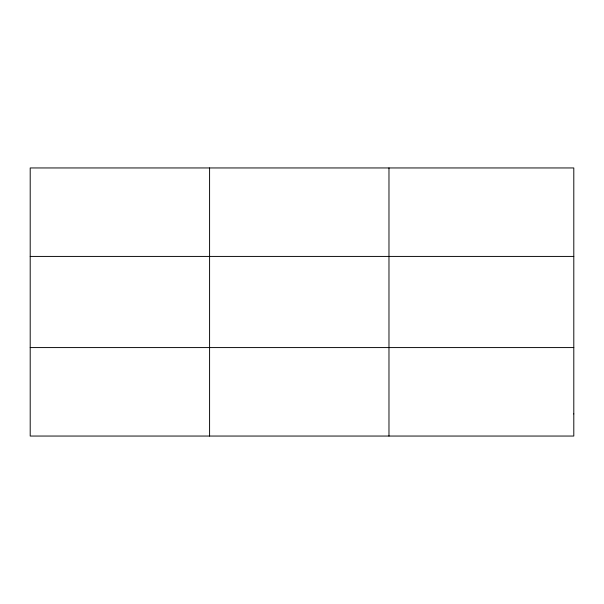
<?xml version="1.0" encoding="UTF-8"?>
<svg xmlns="http://www.w3.org/2000/svg" width="604" height="604" viewBox="0 0 604 604"><rect width="100%" height="100%" fill="white"/><g stroke="black" fill="none" stroke-linecap="round" stroke-linejoin="round"><path stroke-width="0.91" d="M209.588 167.95L209.588 436.05M388.976 167.95L388.976 436.05M30.2 256.421L573.8 256.421M30.2 347.579L573.8 347.579M573.8 413.929L573.8 436.05L30.2 436.05L30.2 167.95L573.8 167.95L573.8 413.929"/></g></svg>
